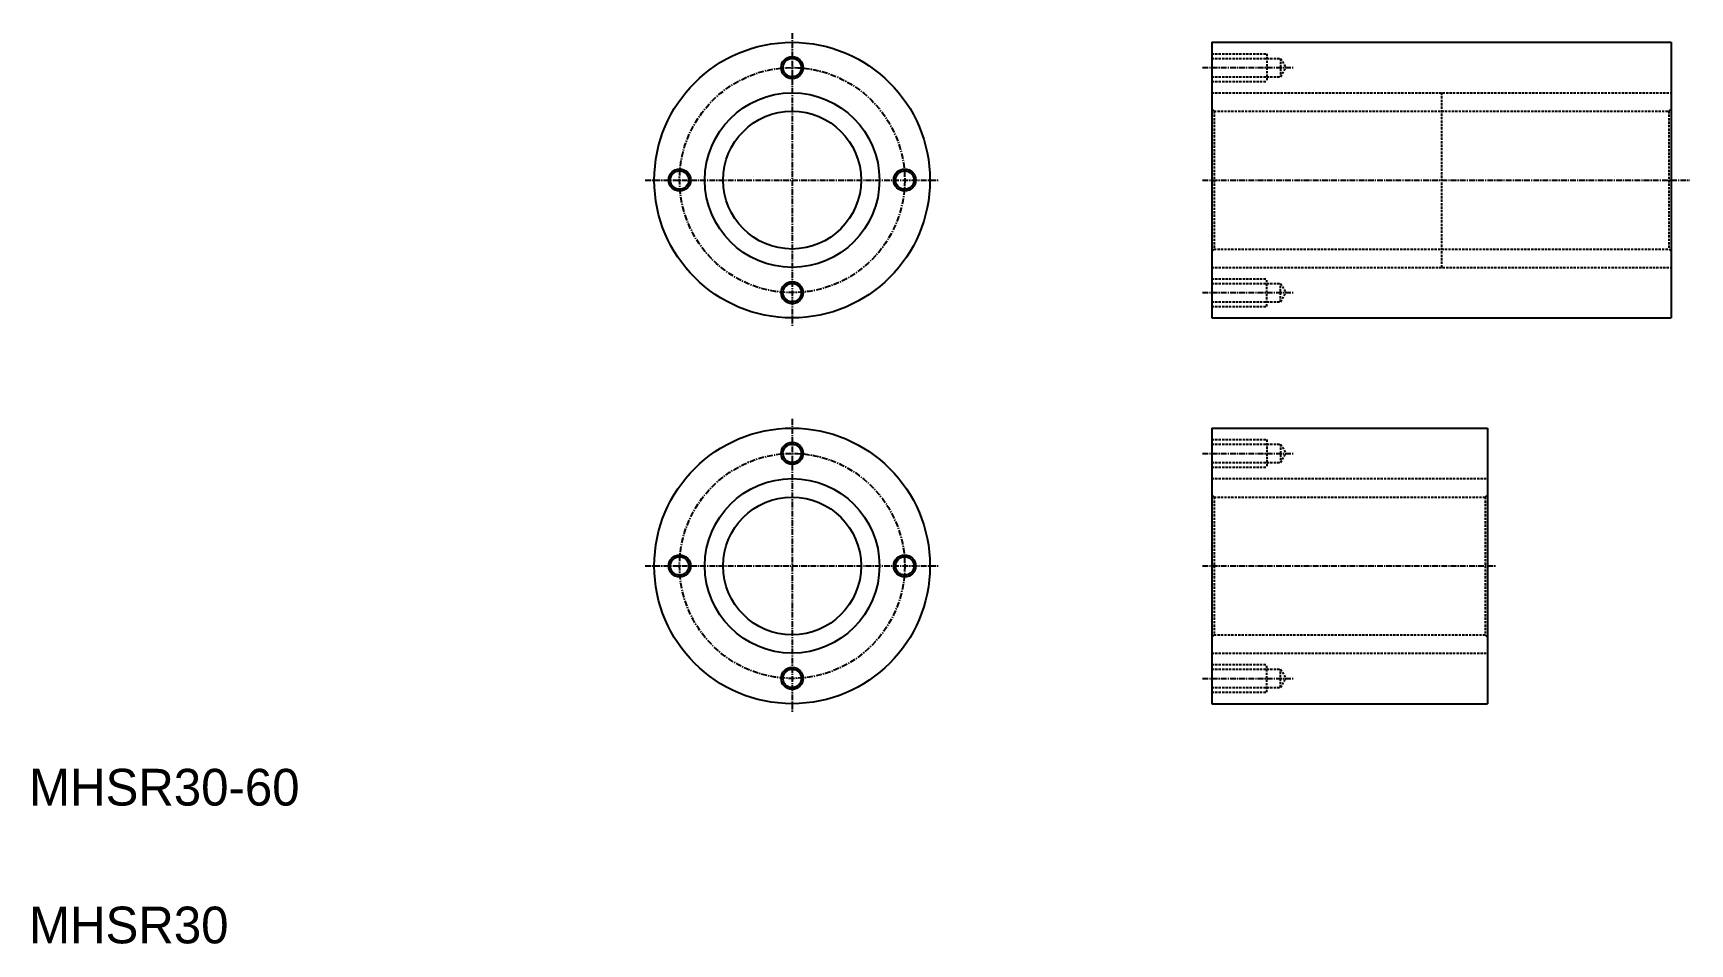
# Model space of a CAD drawing. Extents: x 11 to 371, y 10 to 208.
import ezdxf

# ---------------------------------------------------------------- set-up
doc = ezdxf.new("R2010")
doc.units = 0
doc.linetypes.add('CENTER', pattern=[2, 1.25, -0.25, 0.25, -0.25])
doc.linetypes.add('DASHED', pattern=[0.75, 0.5, -0.25])
doc.layers.get('0').update_dxf_attribs({"linetype": 'CONTINUOUS'})
doc.layers.add('CENTER', color=1, linetype='CENTER')

msp = doc.modelspace()

# ---------------------------------------------------------------- linework, layer by layer
at = {"color": 7, "linetype": 'CONTINUOUS'}
for p, q in [((267.37, 206.18), (367.37, 206.18)), ((267.37, 206.18), (267.37, 146.18)), ((292.37, 206.18), (292.37, 206.18)), ((317.37, 206.18), (317.37, 206.18)), ((367.37, 206.18), (367.37, 146.18)), ((267.37, 146.18), (367.37, 146.18)), ((267.37, 122.18), (327.37, 122.18)), ((267.37, 122.18), (267.37, 62.18)), ((327.37, 122.18), (327.37, 62.18)), ((267.37, 62.18), (327.37, 62.18))]:
    msp.add_line(p, q, dxfattribs=at)
at = {"color": 3, "linetype": 'DASHED'}
for p, q in [((267.37, 203.68), (279.37, 203.68)), ((267.37, 202.68), (282.37, 202.68)), ((279.37, 203.68), (279.37, 197.68)), ((282.37, 202.68), (283.52, 200.68)), ((282.37, 202.68), (282.37, 198.68)), ((267.37, 198.68), (282.37, 198.68)), ((282.37, 198.68), (283.52, 200.68)), ((267.37, 197.68), (279.37, 197.68)), ((267.37, 195.18), (367.37, 195.18)), ((317.37, 195.18), (317.37, 157.18)), ((267.87, 191.18), (267.37, 191.68)), ((267.87, 191.18), (267.87, 161.18)), ((267.87, 191.18), (366.87, 191.18)), ((366.87, 191.18), (367.37, 191.68)), ((366.87, 191.18), (366.87, 161.18)), ((267.87, 161.18), (267.37, 160.68)), ((267.87, 161.18), (366.87, 161.18)), ((366.87, 161.18), (367.37, 160.68)), ((267.37, 157.18), (367.37, 157.18)), ((267.37, 154.68), (279.37, 154.68)), ((267.37, 153.68), (282.37, 153.68)), ((279.37, 148.68), (279.37, 154.68)), ((282.37, 153.68), (283.52, 151.68)), ((282.37, 149.68), (282.37, 153.68)), ((282.37, 149.68), (283.52, 151.68)), ((267.37, 149.68), (282.37, 149.68)), ((267.37, 148.68), (279.37, 148.68)), ((267.37, 119.68), (279.37, 119.68)), ((279.37, 119.68), (279.37, 113.68)), ((267.37, 118.68), (282.37, 118.68)), ((282.37, 118.68), (282.37, 114.68)), ((282.37, 118.68), (283.52, 116.68)), ((282.37, 114.68), (283.52, 116.68)), ((267.37, 114.68), (282.37, 114.68)), ((267.37, 113.68), (279.37, 113.68)), ((267.37, 111.18), (327.37, 111.18)), ((267.87, 107.18), (267.37, 107.68)), ((267.87, 107.18), (326.87, 107.18)), ((267.87, 107.18), (267.87, 77.18)), ((326.87, 107.18), (327.37, 107.68)), ((326.87, 107.18), (326.87, 77.18)), ((267.87, 77.18), (267.37, 76.68)), ((267.87, 77.18), (326.87, 77.18)), ((326.87, 77.18), (327.37, 76.68)), ((267.37, 73.18), (327.37, 73.18)), ((267.37, 70.68), (279.37, 70.68)), ((267.37, 69.68), (282.37, 69.68)), ((279.37, 64.68), (279.37, 70.68)), ((282.37, 65.68), (282.37, 69.68)), ((282.37, 69.68), (283.52, 67.68)), ((267.37, 65.68), (282.37, 65.68)), ((282.37, 65.68), (283.52, 67.68)), ((267.37, 64.68), (279.37, 64.68))]:
    msp.add_line(p, q, dxfattribs=at)
at = {"color": 7, "linetype": 'CONTINUOUS'}
for centre, radius in [((176.06, 176.18), 30), ((176.06, 200.68), 2), ((176.06, 176.18), 19), ((176.06, 176.18), 15), ((151.56, 176.18), 2), ((200.56, 176.18), 2), ((176.06, 151.68), 2), ((176.06, 92.18), 30), ((176.06, 116.68), 2), ((176.06, 92.18), 19), ((176.06, 92.18), 15), ((151.56, 92.18), 2), ((200.56, 92.18), 2), ((176.06, 67.68), 2)]:
    msp.add_circle(centre, radius, dxfattribs=at)
at = {"color": 3}
for centre in [(176.06, 200.68), (151.56, 176.18), (200.56, 176.18), (176.06, 151.68), (176.06, 116.68), (151.56, 92.18), (200.56, 92.18), (176.06, 67.68)]:
    msp.add_circle(centre, 2.4, dxfattribs=at)
at = {"layer": 'CENTER', "color": 1, "linetype": 'CENTER'}
for p, q in [((176.06, 208.18), (176.06, 144.18)), ((265.37, 200.68), (285.37, 200.68)), ((144.06, 176.18), (208.06, 176.18)), ((265.37, 176.18), (371.43, 176.18)), ((265.37, 176.18), (369.37, 176.18)), ((265.37, 151.68), (285.37, 151.68)), ((176.06, 124.18), (176.06, 60.18)), ((265.37, 116.68), (285.37, 116.68)), ((144.06, 92.18), (208.06, 92.18)), ((265.37, 92.18), (329.37, 92.18)), ((265.37, 67.68), (285.37, 67.68))]:
    msp.add_line(p, q, dxfattribs=at)
for centre in [(176.06, 176.18), (176.06, 92.18)]:
    msp.add_circle(centre, 24.5, dxfattribs=at)

# ---------------------------------------------------------------- texts
at = {"color": 7, "linetype": 'CONTINUOUS'}
for s, p in [('MHSR30-60', (10, 40)), ('MHSR30', (10, 10))]:
    msp.add_text(s, height=8, dxfattribs=at).set_placement(p)

doc.saveas('drawing.dxf')
